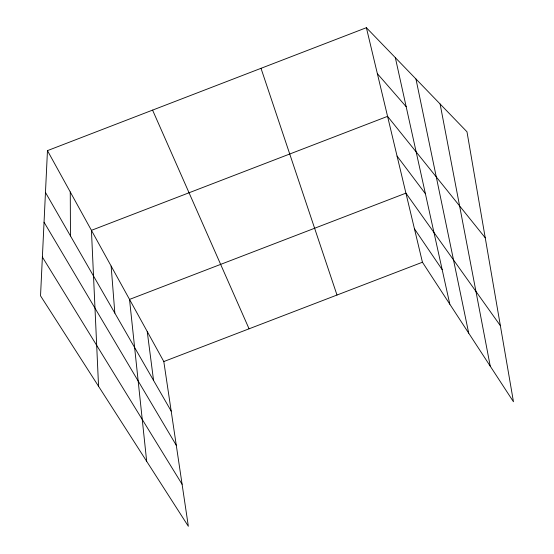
<?xml version="1.0" encoding="UTF-8"?>
<svg xmlns="http://www.w3.org/2000/svg" width="554" height="554" viewBox="0 0 554 554"><rect width="100%" height="100%" fill="white"/><g stroke="black" fill="none" stroke-linecap="round" stroke-linejoin="round"><path stroke-width="0.83" d="M47.464 150.633L40.532 295.829L188.353 526.3L163.804 361.554L47.464 150.633L366.381 27.7L466.98 131.79L513.468 401.768L422.432 262.229L366.381 27.7M163.804 361.554L422.432 262.229M377.364 73.675L406.172 106.7M485.235 237.804L387.565 116.354L91.431 230.346L98.557 386.297M397.066 156.083L425.403 193.727M500.366 325.683L405.923 193.152L129.525 299.416L146.678 461.323M414.454 228.844L442.175 269.639M42.381 257.056L182.086 484.265M44.043 222.209L176.283 445.305M45.463 192.446L171.186 411.11M152.579 110.114L249.065 328.806M261.01 68.315L336.998 295.04M395.334 57.664L449.806 304.188M415.957 78.993L468.705 333.155M440.105 103.979L490.235 366.159M147.232 331.521L153.562 380.453M111.139 266.072L114.837 313.107M70.261 191.968L70.469 235.928"/></g></svg>
